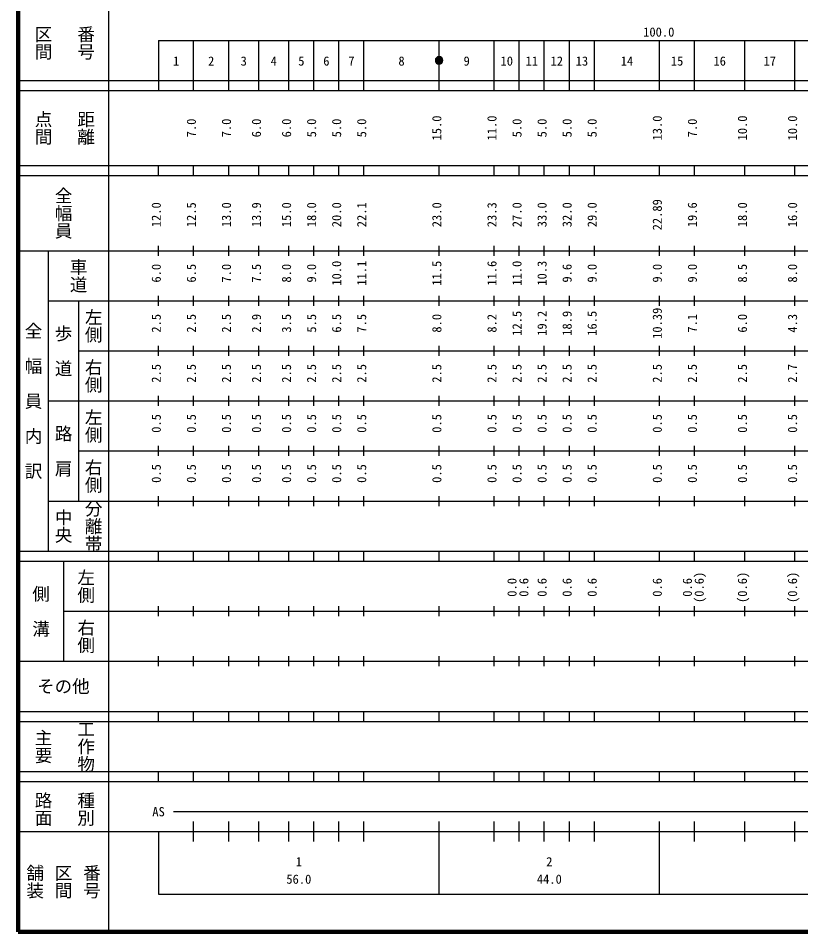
# Model space of a CAD drawing. Units: millimetres on the paper, enlarged 1000 times. Extents: x 40000 to 680000, y 20000 to 380000.
# Drawn here: x 40000 to 196177, y 20000 to 202409 of the extents above; entities that cross this region are included whole.
import ezdxf
from ezdxf.enums import TextEntityAlignment as Align

# ---------------------------------------------------------------- set-up
doc = ezdxf.new("R2010")
doc.units = ezdxf.units.MM
doc.header["$LTSCALE"] = 1000
doc.layers.add('M-TTL', color=2, linetype='Continuous', lineweight=140)
doc.layers.add('M-TTL-BAND', color=7, linetype='Continuous', lineweight=25)
doc.styles.add('@ＭＳ ゴシック', font='')
doc.styles.add('ＭＳ ゴシック', font='')
doc.styles.get('@ＭＳ ゴシック').set_extended_font_data('@MS Gothic')
doc.styles.get('ＭＳ ゴシック').set_extended_font_data('MS Gothic')

msp = doc.modelspace()

# ---------------------------------------------------------------- hatches: boundary and pattern name
at = {"layer": 'M-TTL-BAND'}
msp.add_hatch(color=256, dxfattribs=at).paths.add_polyline_path([(124750, 194000, 1), (123250, 194000, 1)])

# ---------------------------------------------------------------- linework, layer by layer
at = {"layer": 'M-TTL'}
for p, q in [((40000, 380000), (40000, 20000)), ((40000, 20000), (680000, 20000))]:
    msp.add_line(p, q, dxfattribs=at)
at = {"layer": 'M-TTL-BAND'}
for p, q in [((58000, 370000), (58000, 20000)), ((68000, 198000), (579000, 198000)), ((68000, 198000), (68000, 188000)), ((75000, 188000), (75000, 198000)), ((82000, 188000), (82000, 198000)), ((88000, 188000), (88000, 198000)), ((94000, 188000), (94000, 198000)), ((99000, 188000), (99000, 198000)), ((104000, 188000), (104000, 198000)), ((109000, 188000), (109000, 198000)), ((124000, 188000), (124000, 198000)), ((135000, 188000), (135000, 198000)), ((140000, 188000), (140000, 198000)), ((145000, 188000), (145000, 198000)), ((150000, 188000), (150000, 198000)), ((155000, 188000), (155000, 198000)), ((168000, 188000), (168000, 198000)), ((175000, 188000), (175000, 198000)), ((185000, 188000), (185000, 198000)), ((195000, 188000), (195000, 198000)), ((40000, 190000), (579000, 190000)), ((40000, 188000), (579000, 188000)), ((40000, 173000), (579000, 173000)), ((68000, 171000), (68000, 173000)), ((75000, 171000), (75000, 173000)), ((82000, 171000), (82000, 173000)), ((88000, 171000), (88000, 173000)), ((94000, 171000), (94000, 173000)), ((99000, 171000), (99000, 173000)), ((104000, 171000), (104000, 173000)), ((109000, 171000), (109000, 173000)), ((124000, 171000), (124000, 173000)), ((135000, 171000), (135000, 173000)), ((140000, 171000), (140000, 173000)), ((145000, 171000), (145000, 173000)), ((150000, 171000), (150000, 173000)), ((155000, 171000), (155000, 173000)), ((168000, 171000), (168000, 173000)), ((175000, 171000), (175000, 173000)), ((185000, 171000), (185000, 173000)), ((195000, 171000), (195000, 173000)), ((40000, 171000), (579000, 171000)), ((68000, 155000), (68000, 157000)), ((75000, 155000), (75000, 157000)), ((82000, 155000), (82000, 157000)), ((88000, 155000), (88000, 157000)), ((94000, 155000), (94000, 157000)), ((99000, 155000), (99000, 157000)), ((104000, 155000), (104000, 157000)), ((109000, 155000), (109000, 157000)), ((124000, 155000), (124000, 157000)), ((135000, 155000), (135000, 157000)), ((140000, 155000), (140000, 157000)), ((145000, 155000), (145000, 157000)), ((150000, 155000), (150000, 157000)), ((155000, 155000), (155000, 157000)), ((168000, 155000), (168000, 157000)), ((175000, 155000), (175000, 157000)), ((185000, 155000), (185000, 157000)), ((195000, 155000), (195000, 157000)), ((40000, 156000), (579000, 156000)), ((46000, 96000), (46000, 156000)), ((46000, 146000), (579000, 146000)), ((52000, 146000), (52000, 106000)), ((68000, 145000), (68000, 147000)), ((75000, 145000), (75000, 147000)), ((82000, 145000), (82000, 147000)), ((88000, 145000), (88000, 147000)), ((94000, 145000), (94000, 147000)), ((99000, 145000), (99000, 147000)), ((104000, 145000), (104000, 147000)), ((109000, 145000), (109000, 147000)), ((124000, 145000), (124000, 147000)), ((135000, 145000), (135000, 147000)), ((140000, 145000), (140000, 147000)), ((145000, 145000), (145000, 147000)), ((150000, 145000), (150000, 147000)), ((155000, 145000), (155000, 147000)), ((168000, 145000), (168000, 147000)), ((175000, 145000), (175000, 147000)), ((185000, 145000), (185000, 147000)), ((195000, 145000), (195000, 147000)), ((68000, 135000), (68000, 137000)), ((75000, 135000), (75000, 137000)), ((82000, 135000), (82000, 137000)), ((88000, 135000), (88000, 137000)), ((94000, 135000), (94000, 137000)), ((99000, 135000), (99000, 137000)), ((104000, 135000), (104000, 137000)), ((109000, 135000), (109000, 137000)), ((124000, 135000), (124000, 137000)), ((135000, 135000), (135000, 137000)), ((140000, 135000), (140000, 137000)), ((145000, 135000), (145000, 137000)), ((150000, 135000), (150000, 137000)), ((155000, 135000), (155000, 137000)), ((168000, 135000), (168000, 137000)), ((175000, 135000), (175000, 137000)), ((185000, 135000), (185000, 137000)), ((195000, 135000), (195000, 137000)), ((52000, 136000), (579000, 136000)), ((46000, 126000), (579000, 126000)), ((68000, 125000), (68000, 127000)), ((75000, 125000), (75000, 127000)), ((82000, 125000), (82000, 127000)), ((88000, 125000), (88000, 127000)), ((94000, 125000), (94000, 127000)), ((99000, 125000), (99000, 127000)), ((104000, 125000), (104000, 127000)), ((109000, 125000), (109000, 127000)), ((124000, 125000), (124000, 127000)), ((135000, 125000), (135000, 127000)), ((140000, 125000), (140000, 127000)), ((145000, 125000), (145000, 127000)), ((150000, 125000), (150000, 127000)), ((155000, 125000), (155000, 127000)), ((168000, 125000), (168000, 127000)), ((175000, 125000), (175000, 127000)), ((185000, 125000), (185000, 127000)), ((195000, 125000), (195000, 127000)), ((68000, 115000), (68000, 117000)), ((75000, 115000), (75000, 117000)), ((82000, 115000), (82000, 117000)), ((88000, 115000), (88000, 117000)), ((94000, 115000), (94000, 117000)), ((99000, 115000), (99000, 117000)), ((104000, 115000), (104000, 117000)), ((109000, 115000), (109000, 117000)), ((124000, 115000), (124000, 117000)), ((135000, 115000), (135000, 117000)), ((140000, 115000), (140000, 117000)), ((145000, 115000), (145000, 117000)), ((150000, 115000), (150000, 117000)), ((155000, 115000), (155000, 117000)), ((168000, 115000), (168000, 117000)), ((175000, 115000), (175000, 117000)), ((185000, 115000), (185000, 117000)), ((195000, 115000), (195000, 117000)), ((52000, 116000), (579000, 116000)), ((46000, 106000), (579000, 106000)), ((68000, 105000), (68000, 107000)), ((75000, 105000), (75000, 107000)), ((82000, 105000), (82000, 107000)), ((88000, 105000), (88000, 107000)), ((94000, 105000), (94000, 107000)), ((99000, 105000), (99000, 107000)), ((104000, 105000), (104000, 107000)), ((109000, 105000), (109000, 107000)), ((124000, 105000), (124000, 107000)), ((135000, 105000), (135000, 107000)), ((140000, 105000), (140000, 107000)), ((145000, 105000), (145000, 107000)), ((150000, 105000), (150000, 107000)), ((155000, 105000), (155000, 107000)), ((168000, 105000), (168000, 107000)), ((175000, 105000), (175000, 107000)), ((185000, 105000), (185000, 107000)), ((195000, 105000), (195000, 107000)), ((40000, 96000), (579000, 96000)), ((68000, 94000), (68000, 96000)), ((75000, 94000), (75000, 96000)), ((82000, 94000), (82000, 96000)), ((88000, 94000), (88000, 96000)), ((94000, 94000), (94000, 96000)), ((99000, 94000), (99000, 96000)), ((104000, 94000), (104000, 96000)), ((109000, 94000), (109000, 96000)), ((124000, 94000), (124000, 96000)), ((135000, 94000), (135000, 96000)), ((140000, 94000), (140000, 96000)), ((145000, 94000), (145000, 96000)), ((150000, 94000), (150000, 96000)), ((155000, 94000), (155000, 96000)), ((168000, 94000), (168000, 96000)), ((175000, 94000), (175000, 96000)), ((185000, 94000), (185000, 96000)), ((195000, 94000), (195000, 96000)), ((40000, 94000), (579000, 94000)), ((49000, 94000), (49000, 74000)), ((49000, 84000), (579000, 84000)), ((68000, 83000), (68000, 85000)), ((75000, 83000), (75000, 85000)), ((82000, 83000), (82000, 85000)), ((88000, 83000), (88000, 85000)), ((94000, 83000), (94000, 85000)), ((99000, 83000), (99000, 85000)), ((104000, 83000), (104000, 85000)), ((109000, 83000), (109000, 85000)), ((124000, 83000), (124000, 85000)), ((135000, 83000), (135000, 85000)), ((140000, 83000), (140000, 85000)), ((145000, 83000), (145000, 85000)), ((150000, 83000), (150000, 85000)), ((155000, 83000), (155000, 85000)), ((168000, 83000), (168000, 85000)), ((175000, 83000), (175000, 85000)), ((185000, 83000), (185000, 85000)), ((195000, 83000), (195000, 85000)), ((68000, 73000), (68000, 75000)), ((75000, 73000), (75000, 75000)), ((82000, 73000), (82000, 75000)), ((88000, 73000), (88000, 75000)), ((94000, 73000), (94000, 75000)), ((99000, 73000), (99000, 75000)), ((104000, 73000), (104000, 75000)), ((109000, 73000), (109000, 75000)), ((124000, 73000), (124000, 75000)), ((135000, 73000), (135000, 75000)), ((140000, 73000), (140000, 75000)), ((145000, 73000), (145000, 75000)), ((150000, 73000), (150000, 75000)), ((155000, 73000), (155000, 75000)), ((168000, 73000), (168000, 75000)), ((175000, 73000), (175000, 75000)), ((185000, 73000), (185000, 75000)), ((195000, 73000), (195000, 75000)), ((40000, 74000), (579000, 74000)), ((40000, 64000), (579000, 64000)), ((68000, 62000), (68000, 64000)), ((75000, 62000), (75000, 64000)), ((82000, 62000), (82000, 64000)), ((88000, 62000), (88000, 64000)), ((94000, 62000), (94000, 64000)), ((99000, 62000), (99000, 64000)), ((104000, 62000), (104000, 64000)), ((109000, 62000), (109000, 64000)), ((124000, 62000), (124000, 64000)), ((135000, 62000), (135000, 64000)), ((140000, 62000), (140000, 64000)), ((145000, 62000), (145000, 64000)), ((150000, 62000), (150000, 64000)), ((155000, 62000), (155000, 64000)), ((168000, 62000), (168000, 64000)), ((175000, 62000), (175000, 64000)), ((185000, 62000), (185000, 64000)), ((195000, 62000), (195000, 64000)), ((40000, 62000), (579000, 62000)), ((40000, 52000), (579000, 52000)), ((68000, 50000), (68000, 52000)), ((75000, 50000), (75000, 52000)), ((82000, 50000), (82000, 52000)), ((88000, 50000), (88000, 52000)), ((94000, 50000), (94000, 52000)), ((99000, 50000), (99000, 52000)), ((104000, 50000), (104000, 52000)), ((109000, 50000), (109000, 52000)), ((124000, 50000), (124000, 52000)), ((135000, 50000), (135000, 52000)), ((140000, 50000), (140000, 52000)), ((145000, 50000), (145000, 52000)), ((150000, 50000), (150000, 52000)), ((155000, 50000), (155000, 52000)), ((168000, 50000), (168000, 52000)), ((175000, 50000), (175000, 52000)), ((185000, 50000), (185000, 52000)), ((195000, 50000), (195000, 52000)), ((40000, 50000), (579000, 50000)), ((71000, 44000), (514000, 44000)), ((75000, 38000), (75000, 42000)), ((82000, 38000), (82000, 42000)), ((88000, 38000), (88000, 42000)), ((94000, 38000), (94000, 42000)), ((99000, 38000), (99000, 42000)), ((104000, 38000), (104000, 42000)), ((109000, 38000), (109000, 42000)), ((124000, 27500), (124000, 42000)), ((135000, 38000), (135000, 42000)), ((140000, 38000), (140000, 42000)), ((145000, 38000), (145000, 42000)), ((150000, 38000), (150000, 42000)), ((155000, 38000), (155000, 42000)), ((168000, 27500), (168000, 42000)), ((175000, 38000), (175000, 42000)), ((185000, 38000), (185000, 42000)), ((195000, 38000), (195000, 42000)), ((40000, 40000), (579000, 40000)), ((68000, 40000), (68000, 27500)), ((68000, 27500), (579000, 27500))]:
    msp.add_line(p, q, dxfattribs=at)
msp.add_lwpolyline([(124750, 194000, 1), (123250, 194000, 1)], format="xyb", close=True, dxfattribs=at)

# ---------------------------------------------------------------- texts
at = {"layer": 'M-TTL-BAND', "style": '@ＭＳ ゴシック'}
for s, p in [('番号', (53500, 197500)), ('区間', (45000, 197500)), ('点間', (45000, 180500)), ('距離', (53500, 180500)), ('全幅員', (49000, 163500)), ('車道', (52000, 151000)), ('左側', (55000, 141000)), ('全\u3000幅\u3000員\u3000内\u3000訳', (43000, 126000)), ('歩\u3000道', (49000, 136000)), ('右側', (55000, 131000)), ('左側', (55000, 121000)), ('路\u3000肩', (49000, 116000)), ('右側', (55000, 111000)), ('分離帯', (55000, 101000)), ('中央', (49000, 101000)), ('左側', (53500, 89000)), ('側\u3000溝', (44500, 84000)), ('右側', (53500, 79000)), ('主要', (45000, 57000)), ('工作物', (53500, 57000)), ('路面', (45000, 44500)), ('種別', (53500, 44500)), ('舗装', (43333, 30000)), ('区間', (49000, 30000)), ('番号', (54667, 30000))]:
    msp.add_text(s, height=2566, rotation=270, dxfattribs=at).set_placement(p, align=Align.MIDDLE_CENTER)
at = {"layer": 'M-TTL-BAND', "style": 'ＭＳ ゴシック'}
for s, p in [('100.0', (167844, 198195)), ('1', (71500, 192405)), ('2', (78500, 192405)), ('3', (85000, 192405)), ('4', (91000, 192405)), ('5', (96500, 192405)), ('6', (101500, 192405)), ('7', (106500, 192405)), ('8', (116500, 192405)), ('9', (129500, 192405)), ('10', (137500, 192405)), ('11', (142500, 192405)), ('12', (147500, 192405)), ('13', (152500, 192405)), ('14', (161500, 192405)), ('15', (171500, 192405)), ('16', (180000, 192405)), ('17', (190000, 192405)), ('AS', (68000, 42500)), ('1', (96000, 32523)), ('2', (146000, 32523)), ('56.0', (96000, 29033)), ('44.0', (146000, 29033))]:
    msp.add_text(s, height=1833, dxfattribs=at).set_placement(p, align=Align.BOTTOM_CENTER)
for s, p in [('15.0', (125000, 180500)), ('11.0', (136000, 180500)), ('13.0', (169000, 180500)), ('10.0', (186000, 180500)), ('10.0', (196000, 180500)), ('7.0', (76000, 180500)), ('7.0', (83000, 180500)), ('6.0', (89000, 180500)), ('6.0', (95000, 180500)), ('5.0', (100000, 180500)), ('5.0', (105000, 180500)), ('5.0', (110000, 180500)), ('5.0', (141000, 180500)), ('5.0', (146000, 180500)), ('5.0', (151000, 180500)), ('5.0', (156000, 180500)), ('7.0', (176000, 180500)), ('22.89', (169000, 163174)), ('12.0', (69000, 163174)), ('12.5', (76000, 163174)), ('13.0', (83000, 163174)), ('13.9', (89000, 163174)), ('15.0', (95000, 163174)), ('18.0', (100000, 163174)), ('20.0', (105000, 163174)), ('22.1', (110000, 163174)), ('23.0', (125000, 163174)), ('23.3', (136000, 163174)), ('27.0', (141000, 163174)), ('33.0', (146000, 163174)), ('32.0', (151000, 163174)), ('29.0', (156000, 163174)), ('19.6', (176000, 163174)), ('18.0', (186000, 163174)), ('16.0', (196000, 163174)), ('6.0', (69000, 151500)), ('7.0', (83000, 151500)), ('8.0', (95000, 151500)), ('9.0', (100000, 151500)), ('10.0', (105000, 151500)), ('11.1', (110000, 151500)), ('11.5', (125000, 151500)), ('11.6', (136000, 151500)), ('11.0', (141000, 151500)), ('10.3', (146000, 151500)), ('9.6', (151000, 151500)), ('9.0', (156000, 151500)), ('9.0', (169000, 151500)), ('9.0', (176000, 151500)), ('8.0', (196000, 151500)), ('6.5', (76000, 151500)), ('7.5', (89000, 151500)), ('8.5', (186000, 151500)), ('10.39', (169000, 141500)), ('2.5', (69000, 141500)), ('2.5', (76000, 141500)), ('2.5', (83000, 141500)), ('2.9', (89000, 141500)), ('3.5', (95000, 141500)), ('5.5', (100000, 141500)), ('6.5', (105000, 141500)), ('7.5', (110000, 141500)), ('8.0', (125000, 141500)), ('8.2', (136000, 141500)), ('12.5', (141000, 141500)), ('19.2', (146000, 141500)), ('18.9', (151000, 141500)), ('16.5', (156000, 141500)), ('7.1', (176000, 141500)), ('6.0', (186000, 141500)), ('4.3', (196000, 141500)), ('2.5', (69000, 131500)), ('2.5', (76000, 131500)), ('2.5', (83000, 131500)), ('2.5', (89000, 131500)), ('2.5', (95000, 131500)), ('2.5', (100000, 131500)), ('2.5', (105000, 131500)), ('2.5', (110000, 131500)), ('2.5', (125000, 131500)), ('2.5', (136000, 131500)), ('2.5', (141000, 131500)), ('2.5', (146000, 131500)), ('2.5', (151000, 131500)), ('2.5', (156000, 131500)), ('2.5', (169000, 131500)), ('2.5', (176000, 131500)), ('2.5', (186000, 131500)), ('2.7', (196000, 131500)), ('0.5', (69000, 121500)), ('0.5', (76000, 121500)), ('0.5', (83000, 121500)), ('0.5', (89000, 121500)), ('0.5', (95000, 121500)), ('0.5', (100000, 121500)), ('0.5', (105000, 121500)), ('0.5', (110000, 121500)), ('0.5', (125000, 121500)), ('0.5', (136000, 121500)), ('0.5', (141000, 121500)), ('0.5', (146000, 121500)), ('0.5', (151000, 121500)), ('0.5', (156000, 121500)), ('0.5', (169000, 121500)), ('0.5', (176000, 121500)), ('0.5', (186000, 121500)), ('0.5', (196000, 121500)), ('0.5', (69000, 111500)), ('0.5', (76000, 111500)), ('0.5', (83000, 111500)), ('0.5', (89000, 111500)), ('0.5', (95000, 111500)), ('0.5', (100000, 111500)), ('0.5', (105000, 111500)), ('0.5', (110000, 111500)), ('0.5', (125000, 111500)), ('0.5', (136000, 111500)), ('0.5', (141000, 111500)), ('0.5', (146000, 111500)), ('0.5', (151000, 111500)), ('0.5', (156000, 111500)), ('0.5', (169000, 111500)), ('0.5', (176000, 111500)), ('0.5', (186000, 111500)), ('0.5', (196000, 111500)), ('(0.6)', (177370, 88764)), ('(0.6)', (186000, 88764)), ('(0.6)', (196000, 88764)), ('0.0', (140000, 88764)), ('0.6', (142370, 88764)), ('0.6', (146000, 88764)), ('0.6', (151000, 88764)), ('0.6', (156000, 88764)), ('0.6', (169000, 88764)), ('0.6', (175000, 88764))]:
    msp.add_text(s, height=1833, rotation=90, dxfattribs=at).set_placement(p, align=Align.BOTTOM_CENTER)
msp.add_text('その他', height=2566, dxfattribs=at).set_placement((49000, 69000), align=Align.MIDDLE_CENTER)

doc.saveas('drawing.dxf')
